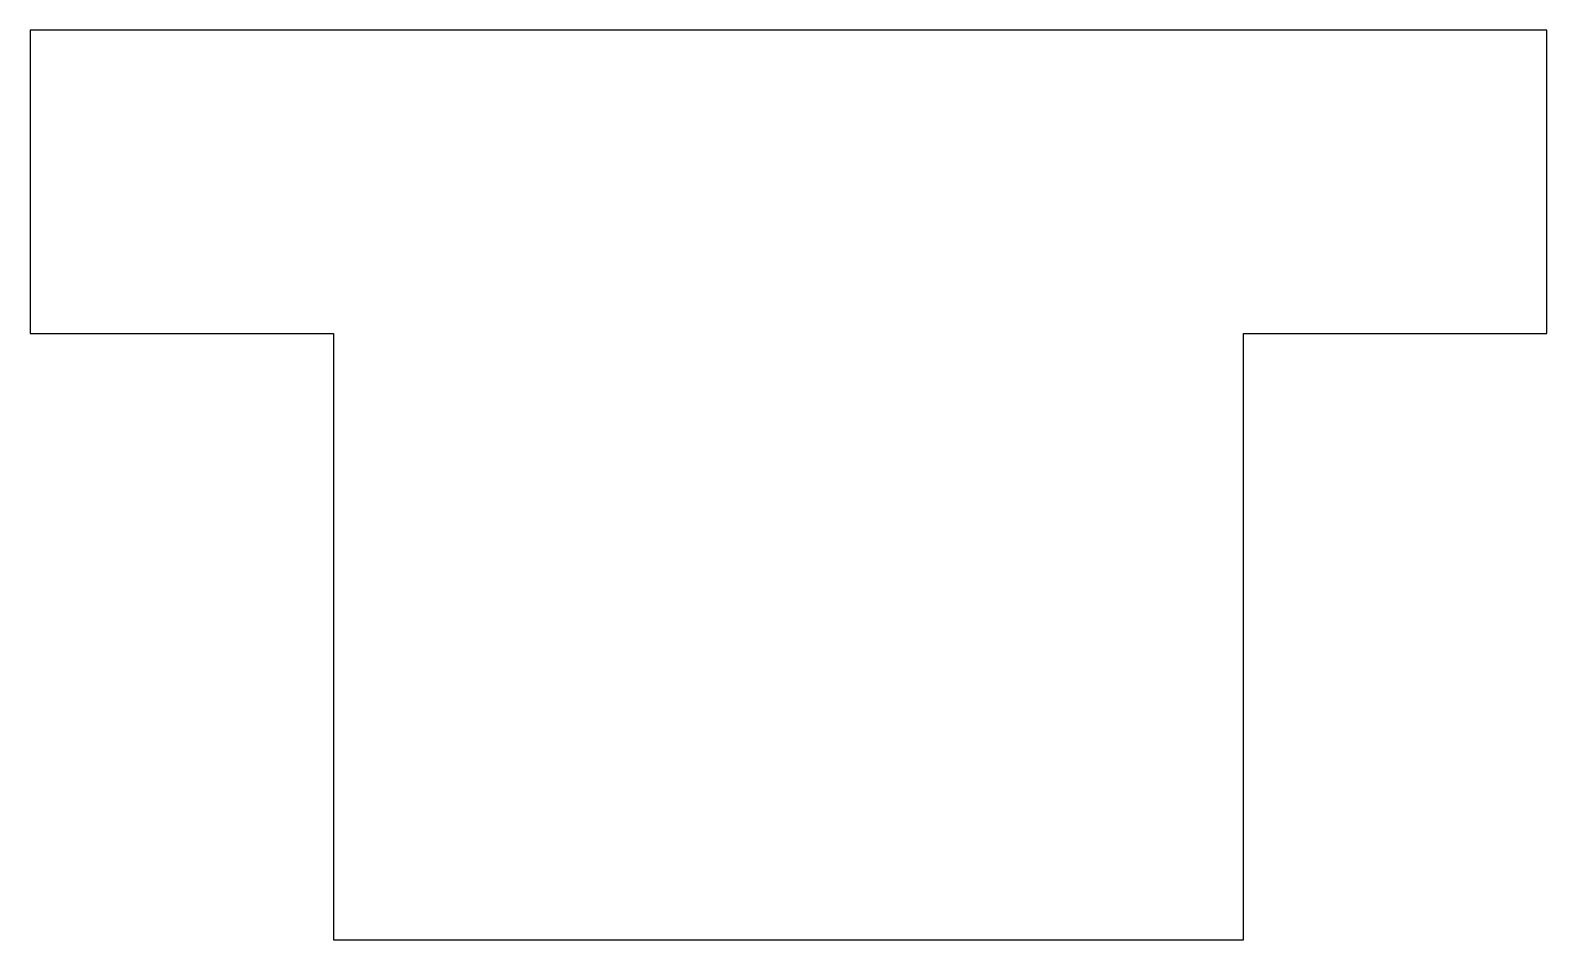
# Model space of a CAD drawing. Header units: millimetres. Extents: x -20 to 5, y 0 to 15.
import ezdxf

# ---------------------------------------------------------------- set-up
doc = ezdxf.new("R2010")
doc.units = ezdxf.units.MM

msp = doc.modelspace()

# ---------------------------------------------------------------- linework, layer by layer
at = {"color": 7, "linetype": 'Continuous', "lineweight": 25}
for p, q in [((5, 15), (-20, 15)), ((-20, 15), (-20, 10)), ((5, 10), (5, 15)), ((-20, 10), (-15, 10)), ((-15, 10), (-15, 0)), ((0, 0), (0, 10)), ((0, 10), (5, 10)), ((-15, 0), (0, 0))]:
    msp.add_line(p, q, dxfattribs=at)

doc.saveas('drawing.dxf')
